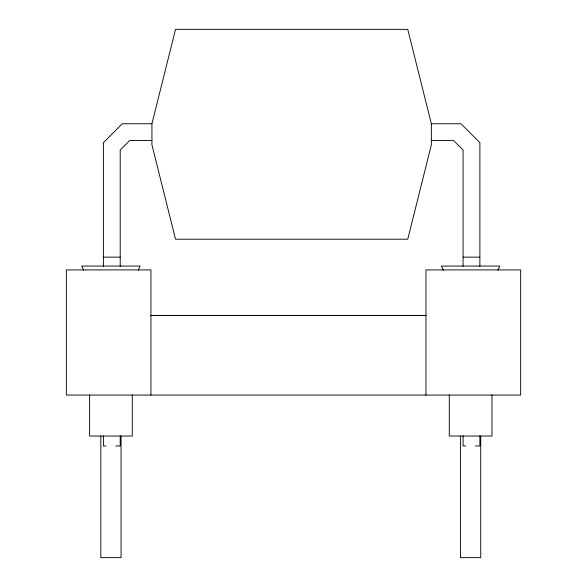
<?xml version="1.0" encoding="UTF-8"?>
<svg xmlns="http://www.w3.org/2000/svg" width="587" height="587" viewBox="0 0 587 587"><rect width="100%" height="100%" fill="white"/><g stroke="black" fill="none" stroke-linecap="round" stroke-linejoin="round"><path stroke-width="0.88" d="M151.93 123.754L175.528 29.35L407.76 29.35L431.357 123.754L431.357 144.806L407.76 239.203L175.528 239.203L151.93 144.806L151.93 123.754L122.287 123.754L103.407 142.634L103.407 266.307M138.202 270.196L140.168 266.058L81.718 266.058L83.692 270.196M497.871 270.196L499.845 266.058L441.395 266.058L443.368 270.196M431.357 123.754L461 123.754L479.88 142.634L479.88 266.307M151.93 140.557L129.654 140.557L120.21 149.993L120.21 266.307M431.357 140.557L453.634 140.557L463.077 149.993L463.077 266.307M103.407 257.143L120.21 257.143M463.077 257.143L479.88 257.143M150.932 315.542L425.949 315.542M150.932 315.557L425.949 315.557M106.064 445.944L103.407 445.944L103.407 435.862M115.786 445.944L120.21 445.944L120.21 435.862M465.726 445.944L463.077 445.944L463.077 435.862M475.455 445.944L479.88 445.944L479.88 435.862M491.957 394.941L491.957 436.031L449.29 436.031L449.29 394.941M480.738 436.031L480.738 557.65L460.502 557.65L460.502 436.031M425.949 395.066L425.949 269.917L520.654 269.917L520.654 395.066L66.346 395.066L66.346 269.917L150.932 269.917L150.932 395.066M132.28 394.941L132.28 436.031L89.613 436.031L89.613 394.941M121.069 436.031L121.069 557.65L100.825 557.65L100.825 436.031"/></g></svg>
